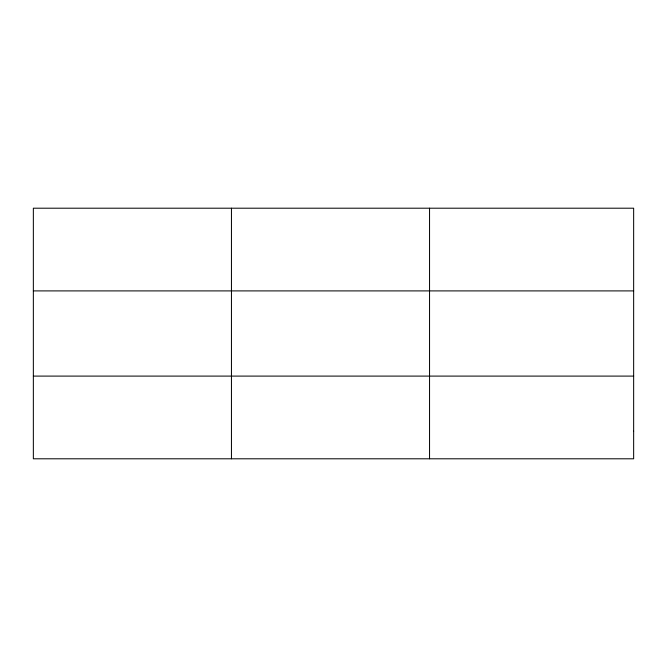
<?xml version="1.0" encoding="UTF-8"?>
<svg xmlns="http://www.w3.org/2000/svg" width="667" height="667" viewBox="0 0 667 667"><rect width="100%" height="100%" fill="white"/><g stroke="black" fill="none" stroke-linecap="round" stroke-linejoin="round"><path stroke-width="1" d="M231.449 208.204L231.449 458.796M429.548 208.204L429.548 458.796M33.35 290.904L633.65 290.904M33.35 376.096L633.65 376.096M633.65 431.232L633.65 458.796L33.35 458.796L33.35 208.204L633.65 208.204L633.65 431.232"/></g></svg>
